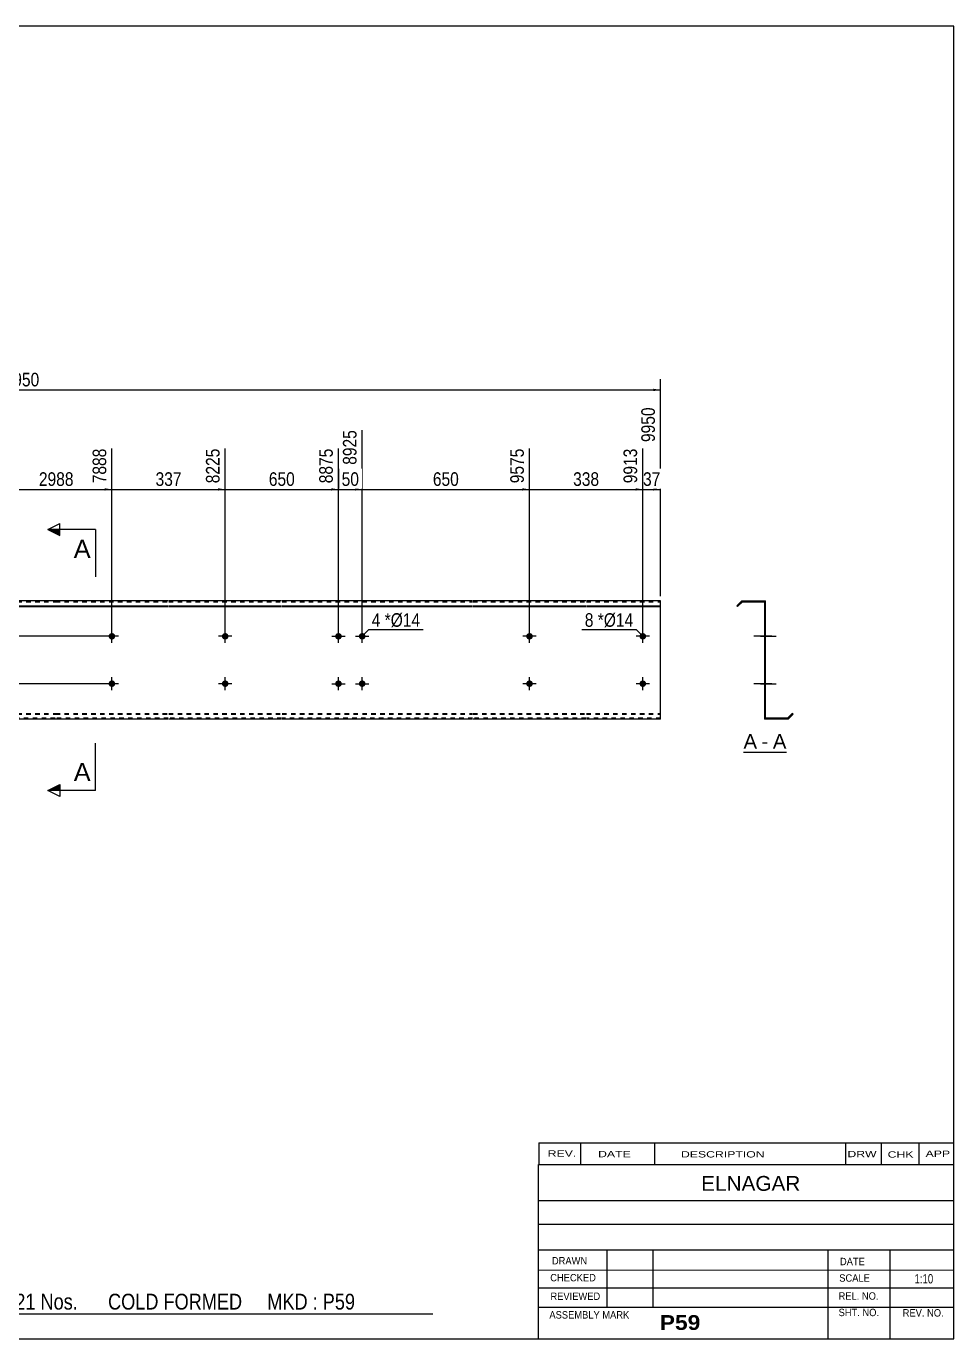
# Model space of a CAD drawing. Header units: millimetres. Extents: x -71 to 331, y -143 to 134.
# Drawn here: x 135.6 to 331.2, y -143.2 to 133.8 of the extents above; entities that cross this region are included whole.
import ezdxf

# ---------------------------------------------------------------- set-up
doc = ezdxf.new("R2010")
doc.units = ezdxf.units.MM
doc.linetypes.add('DXK_LINE_DOT1', pattern=[1.8814, 0.9407, -0.9407])
doc.styles.add('Arial', font='ARIAL.TTF', dxfattribs={"height": 0.2})
doc.styles.add('Arial Bold', font='ARIALBD.TTF', dxfattribs={"height": 0.2})
doc.styles.add('Arial Narrow', font='ARIALN.TTF', dxfattribs={"height": 0.2})

# ---------------------------------------------------------------- blocks, each defined once
blk = doc.blocks.new('Unknown-629081485-1735')
at = {"color": 5, "linetype": 'Continuous'}
for p, q in [((331.25, 133.75), (-68.75, 133.75)), ((-68.75, 133.75), (-68.75, -143.25)), ((331.25, -143.25), (331.25, 133.75)), ((-68.75, -143.25), (331.25, -143.25))]:
    blk.add_line(p, q, dxfattribs=at)
at = {"color": 174, "linetype": 'Continuous', "style": 'Arial'}
blk.add_text('Tekla structures', height=1.9102, rotation=90, dxfattribs=at).set_placement((-69.25, -142.75))
blk = doc.blocks.new('Unknown-629081485-12 - 1235')
at = {"color": 7, "linetype": 'Continuous'}
blk.add_line((286.91, -19.45), (295.94, -19.45), dxfattribs=at)
at = {"color": 0, "linetype": 'Continuous'}
blk.add_wipeout([(289.76, -18.7), (289.76, -15.5), (286.91, -15.5), (286.91, -18.7)], dxfattribs=at)
blk.add_wipeout([(292.14, -18.7), (292.14, -15.5), (290.72, -15.5), (290.72, -18.7)], dxfattribs=at)
at = {"color": 96, "linetype": 'Continuous', "style": 'Arial'}
blk.add_text('A', height=3.06, dxfattribs=at).set_placement((286.91, -18.7))
at = {"color": 0, "linetype": 'Continuous'}
blk.add_wipeout([(295.94, -18.7), (295.94, -15.5), (293.1, -15.5), (293.1, -18.7)], dxfattribs=at)
at = {"color": 96, "linetype": 'Continuous', "style": 'Arial'}
for s, p in [('A', (293.1, -18.7)), ('-', (290.72, -18.7))]:
    blk.add_text(s, height=3.06, dxfattribs=at).set_placement(p)
blk = doc.blocks.new('Bolt-629081485-1223 - 1203')
at = {"linetype": 'Continuous'}
for points in [[(176.88, 5, -1), (178.28, 5, -1)], [(241.07, 5, -1), (242.47, 5, -1)]]:
    blk.add_hatch(color=3, dxfattribs=at).paths.add_polyline_path(points)
at = {"color": 3, "linetype": 'Continuous'}
for p, q in [((177.58, 3.6), (177.58, 6.4)), ((241.77, 3.6), (241.77, 6.4)), ((178.98, 5), (176.18, 5)), ((243.17, 5), (240.37, 5))]:
    blk.add_line(p, q, dxfattribs=at)
blk = doc.blocks.new('Part-629081485-1218 - 1203')
at = {"color": 2, "linetype": 'Continuous'}
for p, q in [((34.4, 12.5), (0, 12.5)), ((0, 12.5), (0, -12.5)), ((0, 11.44), (34.4, 11.44)), ((0, 11.26), (34.4, 11.26)), ((74.69, 12.5), (34.5, 12.5)), ((34.5, 11.44), (74.69, 11.44)), ((34.5, 11.26), (74.69, 11.26)), ((118.59, 12.5), (74.79, 12.5)), ((74.79, 11.44), (118.59, 11.44)), ((74.79, 11.26), (118.59, 11.26)), ((141.69, 12.5), (118.69, 12.5)), ((118.69, 11.44), (141.69, 11.44)), ((118.69, 11.26), (141.69, 11.26)), ((165.58, 12.5), (141.79, 12.5)), ((141.79, 11.44), (165.58, 11.44)), ((141.79, 11.26), (165.58, 11.26)), ((189.48, 12.5), (165.68, 12.5)), ((165.68, 11.44), (189.48, 11.44)), ((165.68, 11.26), (189.48, 11.26)), ((229.77, 12.5), (189.58, 12.5)), ((189.58, 11.44), (229.77, 11.44)), ((189.58, 11.26), (229.77, 11.26)), ((253.67, 12.5), (229.87, 12.5)), ((229.87, 11.44), (253.67, 11.44)), ((229.87, 11.26), (253.67, 11.26)), ((269.41, 12.5), (253.77, 12.5)), ((253.77, 11.44), (269.41, 11.44)), ((253.77, 11.26), (269.41, 11.26)), ((269.41, -12.5), (269.41, 12.5)), ((34.4, -12.5), (0, -12.5)), ((74.69, -12.5), (34.5, -12.5)), ((118.59, -12.5), (74.79, -12.5)), ((141.69, -12.5), (118.69, -12.5)), ((165.58, -12.5), (141.79, -12.5)), ((189.48, -12.5), (165.68, -12.5)), ((229.77, -12.5), (189.58, -12.5)), ((253.67, -12.5), (229.87, -12.5)), ((269.41, -12.5), (253.77, -12.5))]:
    blk.add_line(p, q, dxfattribs=at)
at = {"color": 7, "linetype": 'DXK_LINE_DOT1'}
for p, q in [((0, 12.25), (34.4, 12.25)), ((34.5, 12.25), (74.69, 12.25)), ((74.79, 12.25), (118.59, 12.25)), ((118.69, 12.25), (141.69, 12.25)), ((141.79, 12.25), (165.58, 12.25)), ((165.68, 12.25), (189.48, 12.25)), ((189.58, 12.25), (229.77, 12.25)), ((229.87, 12.25), (253.67, 12.25)), ((253.77, 12.25), (269.41, 12.25)), ((0, -11.26), (34.4, -11.26)), ((0, -11.44), (34.4, -11.44)), ((34.4, -12.25), (0, -12.25)), ((34.5, -11.26), (74.69, -11.26)), ((34.5, -11.44), (74.69, -11.44)), ((74.69, -12.25), (34.5, -12.25)), ((74.79, -11.26), (118.59, -11.26)), ((74.79, -11.44), (118.59, -11.44)), ((118.59, -12.25), (74.79, -12.25)), ((118.69, -11.26), (141.69, -11.26)), ((118.69, -11.44), (141.69, -11.44)), ((141.69, -12.25), (118.69, -12.25)), ((141.79, -11.26), (165.58, -11.26)), ((141.79, -11.44), (165.58, -11.44)), ((165.58, -12.25), (141.79, -12.25)), ((165.68, -11.26), (189.48, -11.26)), ((165.68, -11.44), (189.48, -11.44)), ((189.48, -12.25), (165.68, -12.25)), ((189.58, -11.26), (229.77, -11.26)), ((189.58, -11.44), (229.77, -11.44)), ((229.77, -12.25), (189.58, -12.25)), ((229.87, -11.26), (253.67, -11.26)), ((229.87, -11.44), (253.67, -11.44)), ((253.67, -12.25), (229.87, -12.25)), ((253.77, -11.26), (269.41, -11.26)), ((253.77, -11.44), (269.41, -11.44)), ((269.41, -12.25), (253.77, -12.25))]:
    blk.add_line(p, q, dxfattribs=at)
blk = doc.blocks.new('Bolt-629081485-1222 - 1203')
at = {"linetype": 'Continuous'}
for points in [[(200.77, 5, -1), (202.17, 5, -1)], [(205.77, 5, -1), (207.17, 5, -1)], [(200.77, -5, -1), (202.17, -5, -1)], [(205.77, -5, -1), (207.17, -5, -1)]]:
    blk.add_hatch(color=3, dxfattribs=at).paths.add_polyline_path(points)
at = {"color": 3, "linetype": 'Continuous'}
for p, q in [((201.47, 3.6), (201.47, 6.4)), ((206.47, 3.6), (206.47, 6.4)), ((200.07, 5), (202.87, 5)), ((205.07, 5), (207.87, 5)), ((200.07, -5), (202.87, -5)), ((201.47, -6.4), (201.47, -3.6)), ((205.07, -5), (207.87, -5)), ((206.47, -6.4), (206.47, -3.6))]:
    blk.add_line(p, q, dxfattribs=at)
blk = doc.blocks.new('Bolt-629081485-1224 - 1203')
at = {"linetype": 'Continuous'}
for points in [[(176.88, -5, -1), (178.28, -5, -1)], [(241.07, -5, -1), (242.47, -5, -1)]]:
    blk.add_hatch(color=3, dxfattribs=at).paths.add_polyline_path(points)
at = {"color": 3, "linetype": 'Continuous'}
for p, q in [((178.98, -5), (176.18, -5)), ((177.58, -6.4), (177.58, -3.6)), ((243.17, -5), (240.37, -5)), ((241.77, -6.4), (241.77, -3.6))]:
    blk.add_line(p, q, dxfattribs=at)
blk = doc.blocks.new('Bolt-629081485-1227 - 1203')
at = {"linetype": 'Continuous'}
for points in [[(152.98, 5, -1), (154.38, 5, -1)], [(264.96, 5, -1), (266.36, 5, -1)]]:
    blk.add_hatch(color=3, dxfattribs=at).paths.add_polyline_path(points)
at = {"color": 3, "linetype": 'Continuous'}
for p, q in [((153.68, 3.6), (153.68, 6.4)), ((265.66, 3.6), (265.66, 6.4)), ((155.08, 5), (152.28, 5)), ((267.06, 5), (264.26, 5))]:
    blk.add_line(p, q, dxfattribs=at)
blk = doc.blocks.new('Bolt-629081485-1228 - 1203')
at = {"linetype": 'Continuous'}
for points in [[(152.98, -5, -1), (154.38, -5, -1)], [(264.96, -5, -1), (266.36, -5, -1)]]:
    blk.add_hatch(color=3, dxfattribs=at).paths.add_polyline_path(points)
at = {"color": 3, "linetype": 'Continuous'}
for p, q in [((155.08, -5), (152.28, -5)), ((153.68, -6.4), (153.68, -3.6)), ((267.06, -5), (264.26, -5)), ((265.66, -6.4), (265.66, -3.6))]:
    blk.add_line(p, q, dxfattribs=at)
blk = doc.blocks.new('Bolt-629081485-1240 - 1235')
at = {"linetype": 'Continuous'}
blk.add_hatch(color=3, dxfattribs=at).paths.add_polyline_path([(291.3, -4.3), (291.3, -5.7), (291.55, -5.7), (291.55, -4.3)])
blk.add_hatch(color=3, dxfattribs=at).paths.add_polyline_path([(291.3, -4.3), (291.3, -5.7), (291.55, -5.7), (291.55, -4.3)])
at = {"color": 3, "linetype": 'Continuous'}
for p, q in [((290.5, -5), (293.8, -5)), ((290.5, -5), (293.8, -5)), ((291.3, -4.3), (291.55, -4.3)), ((291.3, -4.3), (291.55, -4.3)), ((291.3, -5.7), (291.55, -5.7)), ((291.3, -5.7), (291.55, -5.7))]:
    blk.add_line(p, q, dxfattribs=at)
blk = doc.blocks.new('Part-629081485-1237 - 1235')
at = {"color": 2, "linetype": 'Continuous'}
for p, q in [((286.55, 12.5), (285.49, 11.44)), ((285.49, 11.44), (285.67, 11.26)), ((286.66, 12.25), (285.67, 11.26)), ((286.55, 12.5), (291.55, 12.5)), ((286.66, 12.25), (291.3, 12.25)), ((291.3, 12.25), (291.3, -12.5)), ((291.55, -12.25), (291.55, 12.5)), ((296.3, -12.5), (291.3, -12.5)), ((296.2, -12.25), (291.55, -12.25)), ((296.2, -12.25), (297.19, -11.26)), ((296.3, -12.5), (297.36, -11.44)), ((297.36, -11.44), (297.19, -11.26))]:
    blk.add_line(p, q, dxfattribs=at)
blk = doc.blocks.new('Bolt-629081485-1238 - 1235')
at = {"linetype": 'Continuous'}
for points in [[(291.3, 5.7), (291.3, 4.3), (291.55, 4.3), (291.55, 5.7)], [(291.3, 5.7), (291.3, 4.3), (291.55, 4.3), (291.55, 5.7)], [(291.3, -4.3), (291.3, -5.7), (291.55, -5.7), (291.55, -4.3)], [(291.3, -4.3), (291.3, -5.7), (291.55, -5.7), (291.55, -4.3)]]:
    blk.add_hatch(color=3, dxfattribs=at).paths.add_polyline_path(points)
at = {"color": 3, "linetype": 'Continuous'}
for p, q in [((291.55, 5.7), (291.3, 5.7)), ((291.55, 5.7), (291.3, 5.7)), ((292.85, 5), (289.05, 5)), ((292.85, 5), (289.05, 5)), ((291.55, 4.3), (291.3, 4.3)), ((291.55, 4.3), (291.3, 4.3)), ((292.85, -5), (289.05, -5)), ((292.85, -5), (289.05, -5)), ((291.55, -4.3), (291.3, -4.3)), ((291.55, -4.3), (291.3, -4.3)), ((291.55, -5.7), (291.3, -5.7)), ((291.55, -5.7), (291.3, -5.7))]:
    blk.add_line(p, q, dxfattribs=at)
blk = doc.blocks.new('Bolt-629081485-1239 - 1235')
at = {"linetype": 'Continuous'}
blk.add_hatch(color=3, dxfattribs=at).paths.add_polyline_path([(291.3, 5.7), (291.3, 4.3), (291.55, 4.3), (291.55, 5.7)])
blk.add_hatch(color=3, dxfattribs=at).paths.add_polyline_path([(291.3, 5.7), (291.3, 4.3), (291.55, 4.3), (291.55, 5.7)])
at = {"color": 3, "linetype": 'Continuous'}
for p, q in [((291.3, 5.7), (291.55, 5.7)), ((291.3, 5.7), (291.55, 5.7)), ((290.5, 5), (293.8, 5)), ((290.5, 5), (293.8, 5)), ((291.3, 4.3), (291.55, 4.3)), ((291.3, 4.3), (291.55, 4.3))]:
    blk.add_line(p, q, dxfattribs=at)
blk = doc.blocks.new('Bolt-629081485-1241 - 1235')
at = {"linetype": 'Continuous'}
for points in [[(291.3, 5.7), (291.3, 4.3), (291.55, 4.3), (291.55, 5.7)], [(291.3, 5.7), (291.3, 4.3), (291.55, 4.3), (291.55, 5.7)], [(291.3, -4.3), (291.3, -5.7), (291.55, -5.7), (291.55, -4.3)], [(291.3, -4.3), (291.3, -5.7), (291.55, -5.7), (291.55, -4.3)]]:
    blk.add_hatch(color=3, dxfattribs=at).paths.add_polyline_path(points)
at = {"color": 3, "linetype": 'Continuous'}
for p, q in [((291.55, 5.7), (291.3, 5.7)), ((291.55, 5.7), (291.3, 5.7)), ((292.85, 5), (289.05, 5)), ((292.85, 5), (289.05, 5)), ((291.55, 4.3), (291.3, 4.3)), ((291.55, 4.3), (291.3, 4.3)), ((292.85, -5), (289.05, -5)), ((292.85, -5), (289.05, -5)), ((291.55, -4.3), (291.3, -4.3)), ((291.55, -4.3), (291.3, -4.3)), ((291.55, -5.7), (291.3, -5.7)), ((291.55, -5.7), (291.3, -5.7))]:
    blk.add_line(p, q, dxfattribs=at)
blk = doc.blocks.new('Bolt-629081485-1242 - 1235')
at = {"linetype": 'Continuous'}
blk.add_hatch(color=3, dxfattribs=at).paths.add_polyline_path([(291.3, 5.7), (291.3, 4.3), (291.55, 4.3), (291.55, 5.7)])
blk.add_hatch(color=3, dxfattribs=at).paths.add_polyline_path([(291.3, 5.7), (291.3, 4.3), (291.55, 4.3), (291.55, 5.7)])
at = {"color": 3, "linetype": 'Continuous'}
for p, q in [((291.3, 5.7), (291.55, 5.7)), ((291.3, 5.7), (291.55, 5.7)), ((290.5, 5), (293.8, 5)), ((290.5, 5), (293.8, 5)), ((291.3, 4.3), (291.55, 4.3)), ((291.3, 4.3), (291.55, 4.3))]:
    blk.add_line(p, q, dxfattribs=at)
blk = doc.blocks.new('Bolt-629081485-1243 - 1235')
at = {"linetype": 'Continuous'}
blk.add_hatch(color=3, dxfattribs=at).paths.add_polyline_path([(291.3, -4.3), (291.3, -5.7), (291.55, -5.7), (291.55, -4.3)])
blk.add_hatch(color=3, dxfattribs=at).paths.add_polyline_path([(291.3, -4.3), (291.3, -5.7), (291.55, -5.7), (291.55, -4.3)])
at = {"color": 3, "linetype": 'Continuous'}
for p, q in [((290.5, -5), (293.8, -5)), ((290.5, -5), (293.8, -5)), ((291.3, -4.3), (291.55, -4.3)), ((291.3, -4.3), (291.55, -4.3)), ((291.3, -5.7), (291.55, -5.7)), ((291.3, -5.7), (291.55, -5.7))]:
    blk.add_line(p, q, dxfattribs=at)
blk = doc.blocks.new('Bolt-629081485-1244 - 1235')
at = {"linetype": 'Continuous'}
blk.add_hatch(color=3, dxfattribs=at).paths.add_polyline_path([(291.3, 5.7), (291.3, 4.3), (291.55, 4.3), (291.55, 5.7)])
blk.add_hatch(color=3, dxfattribs=at).paths.add_polyline_path([(291.3, 5.7), (291.3, 4.3), (291.55, 4.3), (291.55, 5.7)])
at = {"color": 3, "linetype": 'Continuous'}
for p, q in [((291.3, 5.7), (291.55, 5.7)), ((291.3, 5.7), (291.55, 5.7)), ((290.5, 5), (293.8, 5)), ((290.5, 5), (293.8, 5)), ((291.3, 4.3), (291.55, 4.3)), ((291.3, 4.3), (291.55, 4.3))]:
    blk.add_line(p, q, dxfattribs=at)
blk = doc.blocks.new('Bolt-629081485-1245 - 1235')
at = {"linetype": 'Continuous'}
blk.add_hatch(color=3, dxfattribs=at).paths.add_polyline_path([(291.3, -4.3), (291.3, -5.7), (291.55, -5.7), (291.55, -4.3)])
blk.add_hatch(color=3, dxfattribs=at).paths.add_polyline_path([(291.3, -4.3), (291.3, -5.7), (291.55, -5.7), (291.55, -4.3)])
at = {"color": 3, "linetype": 'Continuous'}
for p, q in [((290.5, -5), (293.8, -5)), ((290.5, -5), (293.8, -5)), ((291.3, -4.3), (291.55, -4.3)), ((291.3, -4.3), (291.55, -4.3)), ((291.3, -5.7), (291.55, -5.7)), ((291.3, -5.7), (291.55, -5.7))]:
    blk.add_line(p, q, dxfattribs=at)
blk = doc.blocks.new('Bolt-629081485-1246 - 1235')
at = {"linetype": 'Continuous'}
blk.add_hatch(color=3, dxfattribs=at).paths.add_polyline_path([(291.3, 5.7), (291.3, 4.3), (291.55, 4.3), (291.55, 5.7)])
blk.add_hatch(color=3, dxfattribs=at).paths.add_polyline_path([(291.3, 5.7), (291.3, 4.3), (291.55, 4.3), (291.55, 5.7)])
at = {"color": 3, "linetype": 'Continuous'}
for p, q in [((291.3, 5.7), (291.55, 5.7)), ((291.3, 5.7), (291.55, 5.7)), ((290.5, 5), (293.8, 5)), ((290.5, 5), (293.8, 5)), ((291.3, 4.3), (291.55, 4.3)), ((291.3, 4.3), (291.55, 4.3))]:
    blk.add_line(p, q, dxfattribs=at)
blk = doc.blocks.new('Bolt-629081485-1247 - 1235')
at = {"linetype": 'Continuous'}
blk.add_hatch(color=3, dxfattribs=at).paths.add_polyline_path([(291.3, -4.3), (291.3, -5.7), (291.55, -5.7), (291.55, -4.3)])
blk.add_hatch(color=3, dxfattribs=at).paths.add_polyline_path([(291.3, -4.3), (291.3, -5.7), (291.55, -5.7), (291.55, -4.3)])
at = {"color": 3, "linetype": 'Continuous'}
for p, q in [((290.5, -5), (293.8, -5)), ((290.5, -5), (293.8, -5)), ((291.3, -4.3), (291.55, -4.3)), ((291.3, -4.3), (291.55, -4.3)), ((291.3, -5.7), (291.55, -5.7)), ((291.3, -5.7), (291.55, -5.7))]:
    blk.add_line(p, q, dxfattribs=at)
blk = doc.blocks.new('Bolt-629081485-1248 - 1235')
at = {"linetype": 'Continuous'}
for points in [[(291.55, 4.3), (291.55, 5.7), (291.3, 5.7), (291.3, 4.3)], [(291.55, -5.7), (291.55, -4.3), (291.3, -4.3), (291.3, -5.7)]]:
    blk.add_hatch(color=3, dxfattribs=at).paths.add_polyline_path(points)
at = {"color": 3, "linetype": 'Continuous'}
for p, q in [((291.55, 5.7), (291.3, 5.7)), ((291.55, 5), (289.3, 5)), ((291.55, 4.3), (291.3, 4.3)), ((291.55, -5), (289.3, -5)), ((291.55, -4.3), (291.3, -4.3)), ((291.55, -5.7), (291.3, -5.7))]:
    blk.add_line(p, q, dxfattribs=at)
blk = doc.blocks.new('StraightDimension-629081485-1348 - 1203')
at = {"linetype": 'Continuous'}
for points in [[(-12.25, -6.5), (-12, -5), (-11.75, -6.5)], [(-11.75, -11), (-12, -12.5), (-12.25, -11)]]:
    blk.add_hatch(color=7, dxfattribs=at).paths.add_polyline_path(points)
at = {"color": 7, "linetype": 'Continuous'}
for p, q in [((152.68, -5), (-14.25, -5)), ((-12, -12.5), (-12, -5)), ((-1, -12.5), (-14.25, -12.5))]:
    blk.add_line(p, q, dxfattribs=at)
at = {"color": 0}
blk.add_wipeout([(-12.15, -6.32), (-16.35, -6.32), (-16.35, -11.18), (-12.15, -11.18)], dxfattribs=at)
at = {"color": 3, "style": 'Arial Narrow'}
blk.add_text('75', height=2.863, rotation=90.0002, dxfattribs=at).set_placement((-12.75, -10.58))
blk = doc.blocks.new('StraightDimension-629081485-1355 - 1203')
at = {"linetype": 'Continuous'}
for points in [[(1.5, 56.75), (0, 57), (1.5, 57.25)], [(267.91, 57.25), (269.41, 57), (267.91, 56.75)]]:
    blk.add_hatch(color=7, dxfattribs=at).paths.add_polyline_path(points)
at = {"color": 7, "linetype": 'Continuous'}
for p, q in [((0, 13.5), (0, 59.25)), ((269.41, 13.5), (269.41, 59.25)), ((0, 57), (269.41, 57))]:
    blk.add_line(p, q, dxfattribs=at)
at = {"color": 0}
blk.add_wipeout([(138.96, 57.15), (138.96, 61.35), (130.45, 61.35), (130.45, 57.15)], dxfattribs=at)
at = {"color": 3, "style": 'Arial Narrow'}
blk.add_text('9950', height=2.863, dxfattribs=at).set_placement((131.05, 57.75))
blk = doc.blocks.new('StraightDimension-629081485-1266 - 1203')
at = {"linetype": 'Continuous'}
blk.add_hatch(color=7, dxfattribs=at).paths.add_polyline_path([(267.91, 36.25), (269.41, 36), (267.91, 35.75)])
at = {"color": 7, "linetype": 'Continuous'}
for p, q in [((269.41, 13.5), (269.41, 53.31)), ((265.66, 6), (265.66, 44.61)), ((265.66, 36), (269.41, 36))]:
    blk.add_line(p, q, dxfattribs=at)
at = {"color": 0, "linetype": 'Continuous'}
blk.add_wipeout([(268.81, 53.91), (264.61, 53.91), (264.61, 45.4), (268.81, 45.4)], dxfattribs=at)
at = {"color": 0}
blk.add_wipeout([(269.97, 36.15), (269.97, 40.35), (265.11, 40.35), (265.11, 36.15)], dxfattribs=at)
at = {"color": 3, "linetype": 'Continuous', "style": 'Arial Narrow'}
blk.add_text('9950', height=2.863, rotation=90.0002, dxfattribs=at).set_placement((268.21, 46))
at = {"color": 3, "style": 'Arial Narrow'}
blk.add_text('37', height=2.863, dxfattribs=at).set_placement((265.71, 36.75))
blk = doc.blocks.new('StraightDimension-629081485-1267 - 1203')
at = {"linetype": 'Continuous'}
blk.add_hatch(color=7, dxfattribs=at).paths.add_polyline_path([(264.16, 36.25), (265.66, 36), (264.16, 35.75)])
at = {"color": 7, "linetype": 'Continuous'}
for p, q in [((241.77, 6), (241.77, 44.61)), ((265.66, 6), (265.66, 44.61)), ((241.77, 36), (265.66, 36))]:
    blk.add_line(p, q, dxfattribs=at)
at = {"color": 0, "linetype": 'Continuous'}
blk.add_wipeout([(265.06, 45.21), (260.86, 45.21), (260.86, 36.7), (265.06, 36.7)], dxfattribs=at)
at = {"color": 0}
blk.add_wipeout([(257.06, 36.15), (257.06, 40.35), (250.37, 40.35), (250.37, 36.15)], dxfattribs=at)
at = {"color": 3, "linetype": 'Continuous', "style": 'Arial Narrow'}
blk.add_text('9913', height=2.863, rotation=90.0002, dxfattribs=at).set_placement((264.46, 37.3))
at = {"color": 3, "style": 'Arial Narrow'}
blk.add_text('338', height=2.863, dxfattribs=at).set_placement((250.97, 36.75))
blk = doc.blocks.new('StraightDimension-629081485-1268 - 1203')
at = {"linetype": 'Continuous'}
blk.add_hatch(color=7, dxfattribs=at).paths.add_polyline_path([(240.27, 36.25), (241.77, 36), (240.27, 35.75)])
at = {"color": 7, "linetype": 'Continuous'}
for p, q in [((206.47, 6), (206.47, 48.51)), ((241.77, 6), (241.77, 44.61)), ((206.47, 36), (241.77, 36))]:
    blk.add_line(p, q, dxfattribs=at)
at = {"color": 0, "linetype": 'Continuous'}
blk.add_wipeout([(241.17, 45.21), (236.97, 45.21), (236.97, 36.7), (241.17, 36.7)], dxfattribs=at)
at = {"color": 0}
blk.add_wipeout([(227.46, 36.15), (227.46, 40.35), (220.78, 40.35), (220.78, 36.15)], dxfattribs=at)
at = {"color": 3, "linetype": 'Continuous', "style": 'Arial Narrow'}
blk.add_text('9575', height=2.863, rotation=90.0002, dxfattribs=at).set_placement((240.57, 37.3))
at = {"color": 3, "style": 'Arial Narrow'}
blk.add_text('650', height=2.863, dxfattribs=at).set_placement((221.38, 36.75))
blk = doc.blocks.new('StraightDimension-629081485-1269 - 1203')
at = {"linetype": 'Continuous'}
blk.add_hatch(color=7, dxfattribs=at).paths.add_polyline_path([(204.97, 36.25), (206.47, 36), (204.97, 35.75)])
at = {"color": 7, "linetype": 'Continuous'}
for p, q in [((206.47, 6), (206.47, 48.51)), ((201.47, 6), (201.47, 44.61)), ((201.47, 36), (206.47, 36))]:
    blk.add_line(p, q, dxfattribs=at)
at = {"color": 0}
blk.add_wipeout([(206.4, 36.15), (206.4, 40.35), (201.54, 40.35), (201.54, 36.15)], dxfattribs=at)
at = {"color": 0, "linetype": 'Continuous'}
blk.add_wipeout([(205.87, 49.11), (201.67, 49.11), (201.67, 40.6), (205.87, 40.6)], dxfattribs=at)
at = {"color": 3, "linetype": 'Continuous', "style": 'Arial Narrow'}
blk.add_text('8925', height=2.863, rotation=90.0002, dxfattribs=at).set_placement((205.27, 41.2))
at = {"color": 3, "style": 'Arial Narrow'}
blk.add_text('50', height=2.863, dxfattribs=at).set_placement((202.14, 36.75))
blk = doc.blocks.new('StraightDimension-629081485-1270 - 1203')
at = {"linetype": 'Continuous'}
blk.add_hatch(color=7, dxfattribs=at).paths.add_polyline_path([(199.97, 36.25), (201.47, 36), (199.97, 35.75)])
at = {"color": 7, "linetype": 'Continuous'}
for p, q in [((177.58, 6), (177.58, 44.61)), ((201.47, 6), (201.47, 44.61)), ((177.58, 36), (201.47, 36))]:
    blk.add_line(p, q, dxfattribs=at)
at = {"color": 0, "linetype": 'Continuous'}
blk.add_wipeout([(200.87, 45.21), (196.67, 45.21), (196.67, 36.7), (200.87, 36.7)], dxfattribs=at)
at = {"color": 0}
blk.add_wipeout([(192.87, 36.15), (192.87, 40.35), (186.18, 40.35), (186.18, 36.15)], dxfattribs=at)
at = {"color": 3, "linetype": 'Continuous', "style": 'Arial Narrow'}
blk.add_text('8875', height=2.863, rotation=90.0002, dxfattribs=at).set_placement((200.27, 37.3))
at = {"color": 3, "style": 'Arial Narrow'}
blk.add_text('650', height=2.863, dxfattribs=at).set_placement((186.78, 36.75))
blk = doc.blocks.new('StraightDimension-629081485-1271 - 1203')
at = {"linetype": 'Continuous'}
blk.add_hatch(color=7, dxfattribs=at).paths.add_polyline_path([(176.08, 36.25), (177.58, 36), (176.08, 35.75)])
at = {"color": 7, "linetype": 'Continuous'}
for p, q in [((153.68, 6), (153.68, 44.61)), ((177.58, 6), (177.58, 44.61)), ((153.68, 36), (177.58, 36))]:
    blk.add_line(p, q, dxfattribs=at)
at = {"color": 0, "linetype": 'Continuous'}
blk.add_wipeout([(176.98, 45.21), (172.78, 45.21), (172.78, 36.7), (176.98, 36.7)], dxfattribs=at)
at = {"color": 0}
blk.add_wipeout([(168.97, 36.15), (168.97, 40.35), (162.29, 40.35), (162.29, 36.15)], dxfattribs=at)
at = {"color": 3, "linetype": 'Continuous', "style": 'Arial Narrow'}
blk.add_text('8225', height=2.863, rotation=90.0002, dxfattribs=at).set_placement((176.38, 37.3))
at = {"color": 3, "style": 'Arial Narrow'}
blk.add_text('337', height=2.863, dxfattribs=at).set_placement((162.89, 36.75))
blk = doc.blocks.new('StraightDimension-629081485-1272 - 1203')
at = {"linetype": 'Continuous'}
blk.add_hatch(color=7, dxfattribs=at).paths.add_polyline_path([(152.18, 36.25), (153.68, 36), (152.18, 35.75)])
at = {"color": 7, "linetype": 'Continuous'}
for p, q in [((130.19, 6), (130.19, 44.61)), ((153.68, 6), (153.68, 44.61)), ((130.19, 36), (153.68, 36))]:
    blk.add_line(p, q, dxfattribs=at)
at = {"color": 0, "linetype": 'Continuous'}
blk.add_wipeout([(153.08, 45.21), (148.88, 45.21), (148.88, 36.7), (153.08, 36.7)], dxfattribs=at)
at = {"color": 0}
blk.add_wipeout([(146.19, 36.15), (146.19, 40.35), (137.68, 40.35), (137.68, 36.15)], dxfattribs=at)
at = {"color": 3, "linetype": 'Continuous', "style": 'Arial Narrow'}
blk.add_text('7888', height=2.863, rotation=90.0002, dxfattribs=at).set_placement((152.48, 37.3))
at = {"color": 3, "style": 'Arial Narrow'}
blk.add_text('2988', height=2.863, dxfattribs=at).set_placement((138.28, 36.75))
blk = doc.blocks.new('StraightDimension-629081485-1339 - 1203')
at = {"linetype": 'Continuous'}
for points in [[(-12.25, 11), (-12, 12.5), (-11.75, 11)], [(-11.75, 6.5), (-12, 5), (-12.25, 6.5)]]:
    blk.add_hatch(color=7, dxfattribs=at).paths.add_polyline_path(points)
at = {"color": 7, "linetype": 'Continuous'}
for p, q in [((-1, 12.5), (-14.25, 12.5)), ((-12, 5), (-12, 12.5)), ((152.68, 5), (-14.25, 5))]:
    blk.add_line(p, q, dxfattribs=at)
at = {"color": 0}
blk.add_wipeout([(-12.15, 11.18), (-16.35, 11.18), (-16.35, 6.32), (-12.15, 6.32)], dxfattribs=at)
at = {"color": 3, "style": 'Arial Narrow'}
blk.add_text('75', height=2.863, rotation=90.0002, dxfattribs=at).set_placement((-12.75, 6.92))
blk = doc.blocks.new('CBS_NAME_BLOG-629081485-1800')
at = {"color": 7, "linetype": 'Continuous'}
for p, q in [((243.66, -106.5), (331.18, -106.5)), ((243.66, -143.21), (243.66, -106.5)), ((243.66, -114.04), (331.18, -114.04)), ((243.73, -119.09), (331.25, -119.09)), ((243.66, -124.46), (331.18, -124.46)), ((258.18, -136.57), (258.18, -124.47)), ((267.87, -136.54), (267.87, -124.47)), ((304.78, -143.21), (304.78, -124.48)), ((317.83, -143.21), (317.83, -124.47)), ((243.67, -128.76), (331.25, -128.74)), ((243.66, -132.51), (331.18, -132.51)), ((243.66, -136.55), (331.18, -136.55)), ((243.66, -143.25), (331.25, -143.25))]:
    blk.add_line(p, q, dxfattribs=at)
at = {"color": 3, "linetype": 'Continuous', "style": 'Arial'}
blk.add_text('ELNAGAR', height=3.133, dxfattribs=at).set_placement((277.98, -112.03))
at = {"color": 3, "linetype": 'Continuous'}
for s, height, style, width, p in [('DRAWN', 1.566, 'Arial', 0.9, (246.49, -127.57)), ('DATE', 1.566, 'Arial', 0.9, (307.25, -127.73)), ('CHECKED', 1.566, 'Arial', 0.9, (246.14, -131.14)), ('SCALE', 1.566, 'Arial', 0.9, (307.1, -131.21)), ('1:10', 1.957, 'Arial Narrow', 0.9, (322.99, -131.57)), ('REVIEWED', 1.566, 'Arial', 0.9, (246.18, -135.06)), ('REL. NO.', 1.566, 'Arial', 0.9, (306.96, -135.01)), ('ASSEMBLY MARK', 1.5663, 'Arial', 0.9, (245.96, -138.99)), ('P59', 3.131, 'Arial Bold', 1.1, (269.24, -141.39)), ('SHT. NO.', 1.566, 'Arial', 0.9, (306.96, -138.48)), ('REV. NO.', 1.566, 'Arial', 0.9, (320.48, -138.57))]:
    blk.add_text(s, height=height, dxfattribs=dict(at, style=style, width=width)).set_placement(p)
blk = doc.blocks.new('CBS_CALLOFF-629081485-1799')
at = {"color": 7, "linetype": 'Continuous'}
blk.add_line((105.13, -137.98), (221.36, -138), dxfattribs=at)
at = {"color": 3, "linetype": 'Continuous', "style": 'Arial Narrow'}
blk.add_text('QTY= 21 Nos.      COLD FORMED     MKD : P59', height=3.3405, dxfattribs=at).set_placement((122.13, -137.09))
blk = doc.blocks.new('CBS_REVISION-629081485-1801')
at = {"color": 7, "linetype": 'Continuous'}
for p, q in [((243.74, -101.87), (331.24, -101.87)), ((243.74, -101.87), (243.74, -106.5)), ((252.54, -101.87), (252.54, -106.5)), ((268.13, -101.87), (268.13, -106.44)), ((308.39, -101.87), (308.39, -106.5)), ((315.93, -101.87), (315.93, -106.5)), ((323.88, -101.87), (323.88, -106.5)), ((243.74, -106.5), (331.24, -106.5))]:
    blk.add_line(p, q, dxfattribs=at)
at = {"color": 7, "style": 'Arial Narrow', "width": 1.7}
for s, height, p in [('REV.', 1.326, (245.6, -104.82)), ('DATE', 1.326, (256.23, -104.94)), ('DESCRIPTION', 1.3257, (273.71, -104.99)), ('DRW', 1.326, (308.82, -104.93)), ('CHK', 1.326, (317.31, -105.02)), ('APP', 1.326, (325.31, -104.87))]:
    blk.add_text(s, height=height, dxfattribs=at).set_placement(p)
blk = doc.blocks.new('SectionMark-629081485-1264 - 1203')
at = {"linetype": 'Continuous'}
for points in [[(142.69, 27.55), (142.69, 26.3), (140.19, 27.55)], [(142.69, -26.3), (142.69, -27.55), (140.19, -27.55)]]:
    blk.add_hatch(color=30, dxfattribs=at).paths.add_polyline_path(points)
at = {"color": 30, "linetype": 'Continuous'}
for p, q in [((140.19, 27.55), (142.69, 28.8)), ((142.69, 26.3), (142.69, 28.8)), ((150.19, 27.55), (140.19, 27.55)), ((140.19, 27.55), (142.69, 26.3)), ((140.19, -27.55), (142.69, -26.3)), ((150.19, -27.55), (140.19, -27.55)), ((142.69, -28.8), (140.19, -27.55)), ((142.69, -26.3), (142.69, -28.8))]:
    blk.add_line(p, q, dxfattribs=at)
at = {"color": 0, "linetype": 'Continuous'}
for points in [[(149.19, 21.55), (149.19, 25.55), (145.63, 25.55), (145.63, 21.55)], [(149.19, -25.55), (149.19, -21.55), (145.63, -21.55), (145.63, -25.55)]]:
    blk.add_wipeout(points, dxfattribs=at)
at = {"color": 30, "linetype": 'Continuous'}
for p, q in [((150.19, 27.55), (150.19, 17.55)), ((150.19, -27.55), (150.19, -17.55))]:
    blk.add_line(p, q, dxfattribs=at)
at = {"color": 96, "linetype": 'Continuous', "style": 'Arial'}
for p in [(145.63, 21.55), (145.63, -25.55)]:
    blk.add_text('A', height=3.82, dxfattribs=at).set_placement(p)
blk = doc.blocks.new('MarkSet-629081485-1380 - 1203')
at = {"color": 0}
blk.add_wipeout([(255.26, 7.01), (255.26, 10.01), (253.43, 10.01), (253.43, 7.01)], dxfattribs=at)
blk.add_wipeout([(255.26, 7.01), (255.26, 10.01), (253.43, 10.01), (253.43, 7.01)], dxfattribs=at)
blk.add_wipeout([(257.44, 7.01), (257.44, 10.01), (256.16, 10.01), (256.16, 7.01)], dxfattribs=at)
blk.add_wipeout([(257.44, 7.01), (257.44, 10.01), (256.16, 10.01), (256.16, 7.01)], dxfattribs=at)
at = {"color": 3, "style": 'Arial Narrow'}
blk.add_text('8', height=2.86, dxfattribs=at).set_placement((253.43, 7.01))
at = {"color": 0}
blk.add_wipeout([(263.65, 7.01), (263.65, 10.01), (257.44, 10.01), (257.44, 7.01)], dxfattribs=at)
blk.add_wipeout([(263.65, 7.01), (263.65, 10.01), (257.44, 10.01), (257.44, 7.01)], dxfattribs=at)
at = {"color": 7, "linetype": 'Continuous'}
for p in [(252.83, 6.41), (265.66, 5)]:
    blk.add_line(p, (264.25, 6.41), dxfattribs=at)
at = {"color": 3, "style": 'Arial Narrow'}
for s, height, p in [('*', 2.86, (256.16, 7.01)), ('Ø14', 2.863, (257.44, 7.01))]:
    blk.add_text(s, height=height, dxfattribs=at).set_placement(p)
blk = doc.blocks.new('Mark-629081485-1386 - 1203')
at = {"color": 0}
blk.add_wipeout([(210.32, 7.01), (210.32, 10.01), (208.49, 10.01), (208.49, 7.01)], dxfattribs=at)
blk.add_wipeout([(210.32, 7.01), (210.32, 10.01), (208.49, 10.01), (208.49, 7.01)], dxfattribs=at)
at = {"color": 7, "linetype": 'Continuous'}
blk.add_line((206.47, 5), (207.89, 6.41), dxfattribs=at)
at = {"color": 0}
blk.add_wipeout([(212.49, 7.01), (212.49, 10.01), (211.22, 10.01), (211.22, 7.01)], dxfattribs=at)
blk.add_wipeout([(212.49, 7.01), (212.49, 10.01), (211.22, 10.01), (211.22, 7.01)], dxfattribs=at)
at = {"color": 3, "style": 'Arial Narrow'}
blk.add_text('4', height=2.86, dxfattribs=at).set_placement((208.49, 7.01))
at = {"color": 0}
blk.add_wipeout([(218.71, 7.01), (218.71, 10.01), (212.49, 10.01), (212.49, 7.01)], dxfattribs=at)
blk.add_wipeout([(218.71, 7.01), (218.71, 10.01), (212.49, 10.01), (212.49, 7.01)], dxfattribs=at)
at = {"color": 7, "linetype": 'Continuous'}
blk.add_line((207.89, 6.41), (219.31, 6.41), dxfattribs=at)
at = {"color": 3, "style": 'Arial Narrow'}
for s, height, p in [('*', 2.86, (211.22, 7.01)), ('Ø14', 2.863, (212.49, 7.01))]:
    blk.add_text(s, height=height, dxfattribs=at).set_placement(p)

msp = doc.modelspace()

# ---------------------------------------------------------------- block references
for name in ['Unknown-629081485-1735', 'Part-629081485-1218 - 1203', 'Part-629081485-1237 - 1235', 'Bolt-629081485-1227 - 1203', 'Bolt-629081485-1223 - 1203', 'Bolt-629081485-1222 - 1203', 'Bolt-629081485-1238 - 1235', 'Bolt-629081485-1241 - 1235', 'Bolt-629081485-1248 - 1235', 'Bolt-629081485-1239 - 1235', 'Bolt-629081485-1242 - 1235', 'Bolt-629081485-1244 - 1235', 'Bolt-629081485-1246 - 1235', 'Bolt-629081485-1228 - 1203', 'Bolt-629081485-1224 - 1203', 'Bolt-629081485-1240 - 1235', 'Bolt-629081485-1243 - 1235', 'Bolt-629081485-1245 - 1235', 'Bolt-629081485-1247 - 1235', 'CBS_REVISION-629081485-1801', 'CBS_NAME_BLOG-629081485-1800', 'CBS_CALLOFF-629081485-1799']:
    msp.add_blockref(name, (0, 0))

# ---------------------------------------------------------------- next in the draw order: block references
for name in ['StraightDimension-629081485-1355 - 1203', 'StraightDimension-629081485-1348 - 1203', 'Unknown-629081485-12 - 1235']:
    msp.add_blockref(name, (0, 0))

# ---------------------------------------------------------------- next in the draw order: block references
msp.add_blockref('StraightDimension-629081485-1266 - 1203', (0, 0))

# ---------------------------------------------------------------- next in the draw order: block references
msp.add_blockref('StraightDimension-629081485-1267 - 1203', (0, 0))

# ---------------------------------------------------------------- next in the draw order: block references
for name in ['StraightDimension-629081485-1268 - 1203', 'MarkSet-629081485-1380 - 1203']:
    msp.add_blockref(name, (0, 0))

# ---------------------------------------------------------------- next in the draw order: block references
msp.add_blockref('StraightDimension-629081485-1269 - 1203', (0, 0))

# ---------------------------------------------------------------- next in the draw order: block references
for name in ['StraightDimension-629081485-1270 - 1203', 'Mark-629081485-1386 - 1203']:
    msp.add_blockref(name, (0, 0))

# ---------------------------------------------------------------- next in the draw order: block references
msp.add_blockref('StraightDimension-629081485-1271 - 1203', (0, 0))

# ---------------------------------------------------------------- next in the draw order: block references
msp.add_blockref('StraightDimension-629081485-1272 - 1203', (0, 0))

# ---------------------------------------------------------------- next in the draw order: block references
msp.add_blockref('StraightDimension-629081485-1339 - 1203', (0, 0))

# ---------------------------------------------------------------- next in the draw order: block references
msp.add_blockref('SectionMark-629081485-1264 - 1203', (0, 0))

doc.saveas('drawing.dxf')
